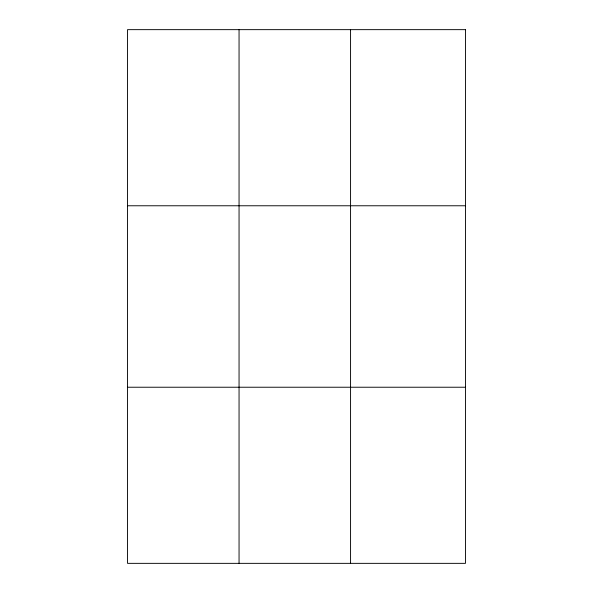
<?xml version="1.0" encoding="UTF-8"?>
<svg xmlns="http://www.w3.org/2000/svg" width="593" height="593" viewBox="0 0 593 593"><rect width="100%" height="100%" fill="white"/><g stroke="black" fill="none" stroke-linecap="round" stroke-linejoin="round"><path stroke-width="0.89" d="M239.053 563.35L239.053 29.65M350.567 563.35L350.567 29.65M127.539 205.771L465.461 205.771M127.539 387.229L465.461 387.229M465.461 29.65L465.461 563.35L127.539 563.35L127.539 29.65L465.461 29.65"/></g></svg>
